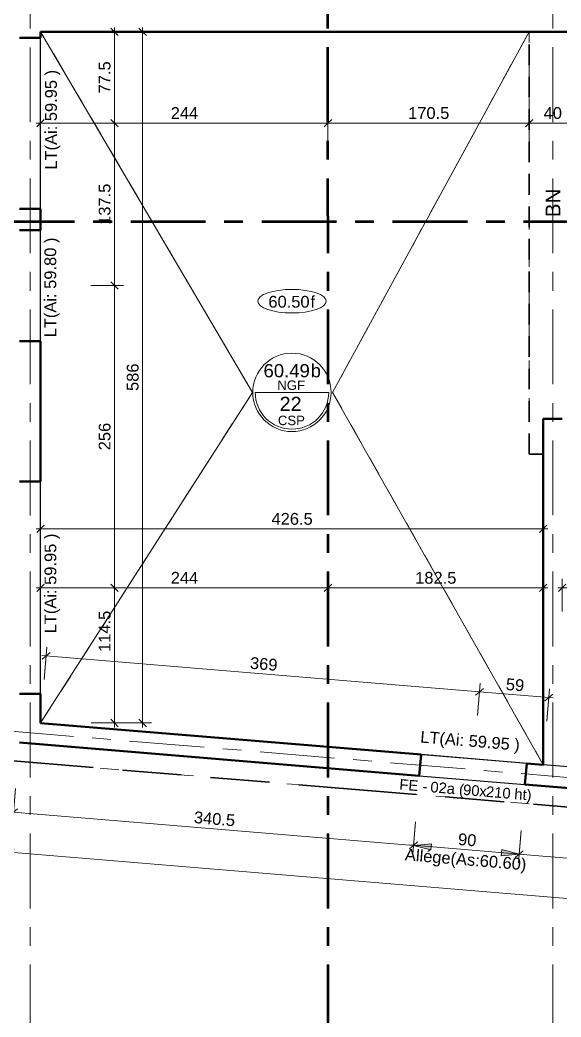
# Model space of a CAD drawing. Header units: metres. Extents: x 399 to 3028, y -427 to 863.
# Drawn here: x 410.5 to 415.09, y -419.38 to -410.92 of the extents above; entities that cross this region are included whole.
import ezdxf

# ---------------------------------------------------------------- set-up
doc = ezdxf.new("R2010")
doc.units = ezdxf.units.M
for name, pattern in [('Caché', [0.265, 0.175, -0.09]), ('Double tiret', [2.75, 1, -0.25, 0.5, -0.25, 0.5, -0.25]), ('Ligne de quadrillage', [1.11125, 0.635, -0.15875, 0.15875, -0.15875]), ('Tiret', [0.3175, 0.15875, -0.15875])]:
    doc.linetypes.add(name, pattern=pattern)
for name, color, linetype, lineweight in [('A-ANNO-DIMS', 211, 'Continuous', 9), ('A-ANNO-DIMS-50', 211, 'Continuous', 9), ('A-DETL', 90, 'Continuous', 18), ('A-FLOR', 192, 'Continuous', 18), ('A-GLAZ-IDEN', 152, 'Continuous', 18), ('A-WALL', 113, 'Continuous', 18), ('G-ANNO-DIMS', 111, 'Continuous', 9), ('G-ANNO-TEXT', 231, 'Continuous', 9), ('L-SITE', 91, 'Double tiret', 35), ('S-FLOR-SYMB', 171, 'Continuous', 9), ('S-GRID', 1, 'Continuous', 9)]:
    doc.layers.add(name, color=color, linetype=linetype, lineweight=lineweight)
doc.styles.add('Arial', font='arial.ttf', dxfattribs={"height": 0.1})
doc.styles.add('Arial_10', font='arial.ttf', dxfattribs={"height": 0.12})
doc.styles.add('Arial_11', font='arial.ttf', dxfattribs={"height": 0.125})
doc.styles.add('Arial_6', font='arial.ttf', dxfattribs={"height": 0.09})
doc.styles.add('Arial_8', font='arial.ttf', dxfattribs={"height": 0.0016})
doc.styles.add('Arial_9', font='arial.ttf', dxfattribs={"height": 0.1125})
doc.dimstyles.new('AES-_COTATION_1_50', dxfattribs={"dimscale": 0.3048, "dimtxt": 0.102026, "dimasz": 0.205052, "dimexe": 0.246063, "dimexo": 0.0625, "dimgap": 0.016404, "dimtad": 1, "dimdec": 1, "dimlfac": 100, "dimrnd": 0.5, "dimdsep": 46, "dimtxsty": 'Arial', "dimblk1": 'OBLIQUE', "dimblk2": 'OBLIQUE', "dimsah": 1, "dimcen": 0.09, "dimdle": 0.123031, "dimazin": 0, "dimtfac": 1, "dimtdec": 4, "dimtix": 1, "dimtmove": 0, "dimatfit": 3, "dimfxl": 0.656168, "dimfxlon": 1, "dimtvp": 1, "dimtolj": 1, "dimtzin": 0, "dimarcsym": 2})
doc.dimstyles.new('AES-_COTATION_1_50_1', dxfattribs={"dimscale": 0.3048, "dimtxt": 0.102026, "dimasz": 0.205052, "dimexe": 0.246063, "dimexo": 0.0625, "dimgap": 0.016404, "dimtad": 1, "dimdec": 1, "dimlfac": 100, "dimrnd": 0.5, "dimdsep": 46, "dimtxsty": 'Arial', "dimblk1": 'OBLIQUE', "dimblk2": 'OBLIQUE', "dimsah": 1, "dimcen": 0.09, "dimdle": 0.123031, "dimazin": 0, "dimtfac": 1, "dimtdec": 4, "dimtix": 1, "dimtmove": 2, "dimatfit": 3, "dimfxl": 0.656168, "dimfxlon": 1, "dimtvp": 1, "dimtolj": 1, "dimtzin": 0, "dimarcsym": 2})
doc.dimstyles.new('AES-_COTATION_1_50_2', dxfattribs={"dimscale": 0.3048, "dimtxt": 0.102026, "dimasz": 0.205052, "dimexe": 0.246063, "dimexo": 0.0625, "dimgap": 0.016404, "dimtad": 1, "dimdec": 1, "dimlfac": 100, "dimrnd": 0.5, "dimdsep": 46, "dimtxsty": 'Arial', "dimblk1": 'OBLIQUE', "dimblk2": 'OBLIQUE', "dimsah": 1, "dimcen": 0.09, "dimdle": 0.123031, "dimazin": 0, "dimtfac": 1, "dimtdec": 4, "dimtix": 1, "dimtmove": 0, "dimatfit": 3, "dimfxl": 0.656168, "dimfxlon": 1, "dimtvp": 1, "dimtolj": 1, "dimtzin": 0, "dimarcsym": 2})
doc.dimstyles.new('AES-_COTATION_1_50_3', dxfattribs={"dimscale": 0.3048, "dimtxt": 0.102026, "dimasz": 0.205052, "dimexe": 0.246063, "dimexo": 0.0625, "dimgap": 0.016404, "dimtad": 1, "dimdec": 1, "dimlfac": 100, "dimrnd": 0.5, "dimdsep": 46, "dimtxsty": 'Arial', "dimblk1": 'OBLIQUE', "dimblk2": 'OBLIQUE', "dimsah": 1, "dimcen": 0.09, "dimdle": 0.123031, "dimazin": 0, "dimtfac": 1, "dimtdec": 4, "dimtix": 1, "dimtmove": 0, "dimatfit": 3, "dimfxl": 0.656168, "dimfxlon": 1, "dimtvp": 1, "dimtolj": 1, "dimtzin": 0, "dimarcsym": 2})
doc.dimstyles.new('AES-_COTATION_Allège_1_50', dxfattribs={"dimscale": 0.3048, "dimtxt": 0.102026, "dimasz": 0.492126, "dimexe": 0.246063, "dimexo": 0.0625, "dimgap": 0.016404, "dimtad": 1, "dimdec": 1, "dimlfac": 100, "dimrnd": 0.5, "dimdsep": 46, "dimtxsty": 'Arial', "dimsah": 1, "dimcen": 0.09, "dimdle": 0.123031, "dimazin": 0, "dimtfac": 1, "dimtdec": 4, "dimtix": 1, "dimtmove": 0, "dimatfit": 3, "dimfxl": 0.656168, "dimfxlon": 1, "dimtvp": 1, "dimtolj": 1, "dimtzin": 0, "dimarcsym": 2})

# ---------------------------------------------------------------- blocks, each defined once
blk = doc.blocks.new('Family - ___-883270-AES_EXE_BET_TZ_R_1_COF_0100-Plan coffrage PH R_1 Diffusion')
at = {"layer": 'A-DETL', "linetype": 'Tiret'}
blk.add_line((447.9666, -373.0035), (473.9575, -372.4864), dxfattribs=at)
at = {"layer": 'L-SITE'}
blk.add_line((447.9666, -373.0035), (473.9575, -372.4864), dxfattribs=at)
blk = doc.blocks.new('AES-Etiquette Dalle CSP brut vide - Dalle bidirectionnelle-1777797-AES_EXE_BET_TZ_R_1_COF_0100-Plan coffrage PH R_1 Diffusion')
at = {"layer": 'S-FLOR-SYMB'}
blk.add_line((-0.00624, 0), (0.00624, 0), dxfattribs=at)
blk.add_circle((0, 0), 0.00665, dxfattribs=at)
blk.add_arc((0, 0), 0.00624, 180, 360, dxfattribs=at)
at = {"layer": 'S-FLOR-SYMB', "char_height": 0.0016, "attachment_point": 1, "style": 'Arial_8'}
for s, insert, width in [('NGF', (-0.00249, 0.00201), 0.0058523), ('CSP', (-0.00239, -0.00396), 0.005692)]:
    blk.add_mtext(s, dxfattribs=dict(at, insert=insert, width=width))
blk = doc.blocks.new('DIMBLOCK48-AES_EXE_BET_TZ_R_1_COF_0100-Plan coffrage PH R_1 Diffusion')
at = {"layer": 'A-ANNO-DIMS-50', "transparency": 16777216}
for p, q in [((411.0984, -415.7345), (411.3734, -415.7345)), ((411.2984, -415.7345), (411.0984, -415.7345)), ((411.2984, -415.7345), (411.2671, -415.7033)), ((411.2984, -416.9189), (411.2984, -415.7345)), ((411.2984, -415.7345), (411.3296, -415.7658)), ((411.2984, -416.8814), (411.2672, -416.8502)), ((411.0984, -416.8814), (411.3734, -416.8814)), ((411.2984, -416.8814), (411.0984, -416.8814)), ((411.2984, -416.8814), (411.3297, -416.9127))]:
    blk.add_line(p, q, dxfattribs=at)
at = {"layer": 'A-ANNO-DIMS-50', "color": 0, "transparency": 16777216, "insert": (411.1636, -416.2789), "char_height": 0.1, "width": 0.416266, "attachment_point": 1, "rotation": 90, "line_spacing_factor": 0.941778, "style": 'Arial'}
blk.add_mtext('114.5', dxfattribs=at)
blk = doc.blocks.new('_Oblique')
at = {"color": 0, "linetype": 'ByBlock', "lineweight": -2}
blk.add_line((-0.5, -0.5), (0.5, 0.5), dxfattribs=at)
blk = doc.blocks.new('DIMBLOCK49-AES_EXE_BET_TZ_R_1_COF_0100-Plan coffrage PH R_1 Diffusion')
at = {"layer": 'A-ANNO-DIMS-50', "transparency": 16777216}
for p, q in [((411.2983, -413.1724), (411.2671, -413.1411)), ((411.0983, -413.1724), (411.3733, -413.1724)), ((411.2983, -413.1724), (411.0983, -413.1724)), ((411.2984, -415.7345), (411.2983, -413.1724)), ((411.2983, -413.1724), (411.3296, -413.2036)), ((411.0984, -415.7345), (411.3734, -415.7345)), ((411.2984, -415.7345), (411.0984, -415.7345)), ((411.2984, -415.7345), (411.2671, -415.7033)), ((411.2984, -415.7345), (411.3296, -415.7658))]:
    blk.add_line(p, q, dxfattribs=at)
at = {"layer": 'A-ANNO-DIMS-50', "color": 0, "transparency": 16777216, "insert": (411.1635, -414.5688), "char_height": 0.1, "width": 0.276883, "attachment_point": 1, "rotation": 90, "line_spacing_factor": 0.941778, "style": 'Arial'}
blk.add_mtext('256', dxfattribs=at)
blk = doc.blocks.new('DIMBLOCK50-AES_EXE_BET_TZ_R_1_COF_0100-Plan coffrage PH R_1 Diffusion')
at = {"layer": 'A-ANNO-DIMS-50', "transparency": 16777216}
for p, q in [((411.0983, -411.7949), (411.3733, -411.7949)), ((411.2983, -411.7949), (411.0983, -411.7949)), ((411.2983, -411.7949), (411.2671, -411.7637)), ((411.2983, -413.1724), (411.2983, -411.7949)), ((411.2983, -411.7949), (411.3296, -411.8262)), ((411.2983, -413.1724), (411.2671, -413.1411)), ((411.0983, -413.1724), (411.3733, -413.1724)), ((411.2983, -413.1724), (411.0983, -413.1724)), ((411.2983, -413.1724), (411.3296, -413.2036))]:
    blk.add_line(p, q, dxfattribs=at)
at = {"layer": 'A-ANNO-DIMS-50', "color": 0, "transparency": 16777216, "insert": (411.1635, -412.6571), "char_height": 0.1, "width": 0.416266, "attachment_point": 1, "rotation": 90, "line_spacing_factor": 0.941778, "style": 'Arial'}
blk.add_mtext('137.5', dxfattribs=at)
blk = doc.blocks.new('DIMBLOCK51-AES_EXE_BET_TZ_R_1_COF_0100-Plan coffrage PH R_1 Diffusion')
at = {"layer": 'A-ANNO-DIMS-50', "transparency": 16777216}
for p, q in [((411.0983, -411.0196), (411.3733, -411.0195)), ((411.2983, -411.0195), (411.0983, -411.0196)), ((411.2983, -411.0195), (411.2671, -410.9883)), ((411.2983, -411.7949), (411.2983, -410.982)), ((411.2983, -411.0195), (411.3296, -411.0508)), ((411.0983, -411.7949), (411.3733, -411.7949)), ((411.2983, -411.7949), (411.0983, -411.7949)), ((411.2983, -411.7949), (411.2671, -411.7637)), ((411.2983, -411.7949), (411.3296, -411.8262))]:
    blk.add_line(p, q, dxfattribs=at)
at = {"layer": 'A-ANNO-DIMS-50', "color": 0, "transparency": 16777216, "insert": (411.1635, -411.5422), "char_height": 0.1, "width": 0.323972, "attachment_point": 1, "rotation": 90, "line_spacing_factor": 0.941778, "style": 'Arial'}
blk.add_mtext('77.5', dxfattribs=at)
blk = doc.blocks.new('DIMBLOCK64-AES_EXE_BET_TZ_R_1_COF_0100-Plan coffrage PH R_1 Diffusion')
at = {"layer": 'A-ANNO-DIMS-50', "transparency": 16777216}
for p, q in [((410.7017, -416.5115), (410.7244, -416.2375)), ((410.6809, -416.3091), (414.3948, -416.6174)), ((410.7182, -416.3122), (410.6845, -416.3408)), ((410.7182, -416.3122), (410.7017, -416.5115)), ((410.7182, -416.3122), (410.752, -416.2837)), ((414.3948, -416.6174), (414.361, -416.6459)), ((414.3782, -416.8167), (414.401, -416.5426)), ((414.3948, -416.6174), (414.3782, -416.8167)), ((414.3948, -416.6174), (414.4285, -416.5888))]:
    blk.add_line(p, q, dxfattribs=at)
at = {"layer": 'A-ANNO-DIMS-50', "color": 0, "transparency": 16777216, "insert": (412.4527, -416.3209), "char_height": 0.1, "width": 0.276883, "attachment_point": 1, "rotation": 355.25585, "line_spacing_factor": 0.941778, "style": 'Arial'}
blk.add_mtext('369', dxfattribs=at)
blk = doc.blocks.new('DIMBLOCK65-AES_EXE_BET_TZ_R_1_COF_0100-Plan coffrage PH R_1 Diffusion')
at = {"layer": 'A-ANNO-DIMS-50', "transparency": 16777216}
for p, q in [((414.3948, -416.6174), (414.361, -416.6459)), ((414.3782, -416.8167), (414.401, -416.5426)), ((414.3948, -416.6174), (414.3782, -416.8167)), ((414.3948, -416.6174), (414.4285, -416.5888)), ((414.3948, -416.6174), (415.0213, -416.6693)), ((414.9674, -416.8656), (414.9902, -416.5915)), ((414.984, -416.6662), (414.9502, -416.6948)), ((414.984, -416.6662), (414.9674, -416.8656)), ((414.984, -416.6662), (415.0177, -416.6377))]:
    blk.add_line(p, q, dxfattribs=at)
at = {"layer": 'A-ANNO-DIMS-50', "color": 0, "transparency": 16777216, "insert": (414.6239, -416.5011), "char_height": 0.1, "width": 0.184588, "attachment_point": 1, "rotation": 355.25585, "line_spacing_factor": 0.941778, "style": 'Arial'}
blk.add_mtext('59', dxfattribs=at)
blk = doc.blocks.new('DIMBLOCK357-AES_EXE_BET_TZ_R_1_COF_0100-Plan coffrage PH R_1 Diffusion')
at = {"layer": 'A-ANNO-DIMS-50', "transparency": 16777216}
for points in [[(413.8352, -417.9191), (413.9825, -417.9579), (413.9869, -417.9052)], [(414.7321, -417.9936), (414.5848, -417.9548), (414.5804, -418.0075)]]:
    blk.add_hatch(color=256, dxfattribs=at).paths.add_polyline_path(points)
for p, q in [((413.8517, -417.7198), (413.829, -417.9939)), ((413.8352, -417.9191), (413.8517, -417.7198)), ((414.7486, -417.7942), (414.7259, -418.0683)), ((414.7321, -417.9936), (414.7486, -417.7942)), ((414.7695, -417.9967), (413.7978, -417.916)), ((413.9869, -417.9052), (413.8352, -417.9191)), ((413.8352, -417.9191), (413.9825, -417.9579)), ((413.9825, -417.9579), (413.9869, -417.9052)), ((414.5848, -417.9548), (414.5804, -418.0075)), ((414.7321, -417.9936), (414.5848, -417.9548)), ((414.5804, -418.0075), (414.7321, -417.9936))]:
    blk.add_line(p, q, dxfattribs=at)
at = {"layer": 'A-ANNO-DIMS-50', "color": 0, "transparency": 16777216, "char_height": 0.1, "attachment_point": 1, "rotation": 355.25585, "line_spacing_factor": 0.941778, "style": 'Arial'}
for s, insert, width in [('90', (414.2181, -417.8156), 0.184588), ('Allége(As:60.60)', (413.7679, -417.9458), 1.235613)]:
    blk.add_mtext(s, dxfattribs=dict(at, insert=insert, width=width))
blk = doc.blocks.new('DIMBLOCK358-AES_EXE_BET_TZ_R_1_COF_0100-Plan coffrage PH R_1 Diffusion')
at = {"layer": 'A-ANNO-DIMS-50', "transparency": 16777216}
for p, q in [((410.4586, -417.4382), (410.4358, -417.7123)), ((410.442, -417.6375), (410.4586, -417.4382)), ((413.8726, -417.9222), (410.4046, -417.6344)), ((410.442, -417.6375), (410.4757, -417.609)), ((410.442, -417.6375), (410.4083, -417.6661)), ((413.8517, -417.7198), (413.829, -417.9939)), ((413.8352, -417.9191), (413.8517, -417.7198)), ((413.8352, -417.9191), (413.8015, -417.9477)), ((413.8352, -417.9191), (413.8689, -417.8906))]:
    blk.add_line(p, q, dxfattribs=at)
at = {"layer": 'A-ANNO-DIMS-50', "color": 0, "transparency": 16777216, "insert": (411.9769, -417.6296), "char_height": 0.1, "width": 0.416266, "attachment_point": 1, "rotation": 355.25585, "line_spacing_factor": 0.941778, "style": 'Arial'}
blk.add_mtext('340.5', dxfattribs=at)
blk = doc.blocks.new('DIMBLOCK359-AES_EXE_BET_TZ_R_1_COF_0100-Plan coffrage PH R_1 Diffusion')
at = {"layer": 'A-ANNO-DIMS-50', "transparency": 16777216}
for p, q in [((414.7486, -417.7942), (414.7259, -418.0683)), ((414.7321, -417.9936), (414.7486, -417.7942)), ((414.7321, -417.9936), (414.7658, -417.965)), ((419.4229, -418.3828), (414.6947, -417.9905)), ((414.7321, -417.9936), (414.6984, -418.0221)), ((419.4021, -418.1804), (419.3793, -418.4545)), ((419.3855, -418.3797), (419.4021, -418.1804)), ((419.3855, -418.3797), (419.3518, -418.4083)), ((419.3855, -418.3797), (419.4193, -418.3512))]:
    blk.add_line(p, q, dxfattribs=at)
at = {"layer": 'A-ANNO-DIMS-50', "color": 0, "transparency": 16777216, "insert": (416.955, -418.0427), "char_height": 0.1, "width": 0.276883, "attachment_point": 1, "rotation": 355.25585, "line_spacing_factor": 0.941778, "style": 'Arial'}
blk.add_mtext('467', dxfattribs=at)
blk = doc.blocks.new('DIMBLOCK604-AES_EXE_BET_TZ_R_1_COF_0100-Plan coffrage PH R_1 Diffusion')
at = {"layer": 'A-ANNO-DIMS-50', "transparency": 16777216}
for p, q in [((410.4304, -417.7775), (410.4077, -418.0515)), ((410.4139, -417.9768), (410.4304, -417.7775)), ((410.4139, -417.9768), (410.4476, -417.9482)), ((421.9312, -418.9326), (410.3765, -417.9737)), ((410.4139, -417.9768), (410.3801, -418.0054)), ((421.9104, -418.7302), (421.8877, -419.0043)), ((421.8939, -418.9295), (421.9104, -418.7302)), ((421.8939, -418.9295), (421.9276, -418.901)), ((421.8939, -418.9295), (421.8601, -418.9581))]:
    blk.add_line(p, q, dxfattribs=at)
at = {"layer": 'A-ANNO-DIMS-50', "color": 0, "transparency": 16777216, "insert": (416.0117, -418.3061), "char_height": 0.1, "width": 0.369177, "attachment_point": 1, "rotation": 355.25585, "line_spacing_factor": 0.941778, "style": 'Arial'}
blk.add_mtext('1152', dxfattribs=at)
blk = doc.blocks.new('DIMBLOCK758-AES_EXE_BET_TZ_R_1_COF_0100-Plan coffrage PH R_1 Diffusion')
at = {"layer": 'A-ANNO-DIMS-50', "transparency": 16777216}
for p, q in [((411.3368, -411.0196), (411.6118, -411.0196)), ((411.5368, -411.0196), (411.3368, -411.0196)), ((411.5368, -411.0196), (411.5055, -410.9883)), ((411.5368, -416.9189), (411.5368, -410.9821)), ((411.5368, -411.0196), (411.568, -411.0508)), ((411.5368, -416.8814), (411.5055, -416.8502)), ((411.3368, -416.8814), (411.6118, -416.8814)), ((411.5368, -416.8814), (411.3368, -416.8814)), ((411.5368, -416.8814), (411.568, -416.9127))]:
    blk.add_line(p, q, dxfattribs=at)
at = {"layer": 'A-ANNO-DIMS-50', "color": 0, "transparency": 16777216, "insert": (411.402, -414.0659), "char_height": 0.1, "width": 0.276883, "attachment_point": 1, "rotation": 90, "line_spacing_factor": 0.941778, "style": 'Arial'}
blk.add_mtext('586', dxfattribs=at)
blk = doc.blocks.new('DIMBLOCK776-AES_EXE_BET_TZ_R_1_COF_0100-Plan coffrage PH R_1 Diffusion')
at = {"layer": 'A-ANNO-DIMS-50', "transparency": 16777216}
for p, q in [((414.8167, -411.7935), (414.7855, -411.8247)), ((414.8168, -411.9935), (414.8167, -411.7185)), ((414.8167, -411.7935), (414.848, -411.7622)), ((415.2167, -411.7935), (414.8167, -411.7935)), ((414.8167, -411.7935), (414.8168, -411.9935)), ((415.2167, -411.7935), (415.1855, -411.8247)), ((415.2168, -411.9935), (415.2167, -411.7185)), ((415.2167, -411.7935), (415.248, -411.7622)), ((415.2167, -411.7935), (415.2168, -411.9935))]:
    blk.add_line(p, q, dxfattribs=at)
at = {"layer": 'A-ANNO-DIMS-50', "color": 0, "transparency": 16777216, "insert": (414.9398, -411.6587), "char_height": 0.1, "width": 0.184588, "attachment_point": 1, "rotation": 0.00085, "line_spacing_factor": 0.941778, "style": 'Arial'}
blk.add_mtext('40', dxfattribs=at)
blk = doc.blocks.new('DIMBLOCK777-AES_EXE_BET_TZ_R_1_COF_0100-Plan coffrage PH R_1 Diffusion')
at = {"layer": 'A-ANNO-DIMS-50', "transparency": 16777216}
for p, q in [((413.1096, -411.7935), (413.0784, -411.8248)), ((413.1096, -411.9935), (413.1096, -411.7185)), ((413.1096, -411.7935), (413.1409, -411.7623)), ((414.8167, -411.7935), (413.1096, -411.7935)), ((413.1096, -411.7935), (413.1096, -411.9935)), ((414.8167, -411.7935), (414.7855, -411.8247)), ((414.8168, -411.9935), (414.8167, -411.7185)), ((414.8167, -411.7935), (414.848, -411.7622)), ((414.8167, -411.7935), (414.8168, -411.9935))]:
    blk.add_line(p, q, dxfattribs=at)
at = {"layer": 'A-ANNO-DIMS-50', "color": 0, "transparency": 16777216, "insert": (413.7897, -411.6587), "char_height": 0.1, "width": 0.416266, "attachment_point": 1, "rotation": 0.00085, "line_spacing_factor": 0.941778, "style": 'Arial'}
blk.add_mtext('170.5', dxfattribs=at)
blk = doc.blocks.new('DIMBLOCK778-AES_EXE_BET_TZ_R_1_COF_0100-Plan coffrage PH R_1 Diffusion')
at = {"layer": 'A-ANNO-DIMS-50', "transparency": 16777216}
for p, q in [((413.1096, -411.7935), (410.6334, -411.7936)), ((410.6709, -411.7936), (410.6397, -411.8248)), ((410.6709, -411.9936), (410.6709, -411.7186)), ((410.6709, -411.7936), (410.7022, -411.7623)), ((410.6709, -411.7936), (410.6709, -411.9936)), ((413.1096, -411.7935), (413.0784, -411.8248)), ((413.1096, -411.9935), (413.1096, -411.7185)), ((413.1096, -411.7935), (413.1409, -411.7623)), ((413.1096, -411.7935), (413.1096, -411.9935))]:
    blk.add_line(p, q, dxfattribs=at)
at = {"layer": 'A-ANNO-DIMS-50', "color": 0, "transparency": 16777216, "insert": (411.7749, -411.6587), "char_height": 0.1, "width": 0.276883, "attachment_point": 1, "rotation": 0.00085, "line_spacing_factor": 0.941778, "style": 'Arial'}
blk.add_mtext('244', dxfattribs=at)
blk = doc.blocks.new('DIMBLOCK779-AES_EXE_BET_TZ_R_1_COF_0100-Plan coffrage PH R_1 Diffusion')
at = {"layer": 'A-ANNO-DIMS-50', "transparency": 16777216}
for p, q in [((413.1097, -415.9349), (413.1097, -415.6599)), ((414.9367, -415.9349), (414.9367, -415.6599)), ((413.1097, -415.7349), (413.0784, -415.7661)), ((413.1097, -415.7349), (413.1409, -415.7036)), ((414.9742, -415.7349), (413.1097, -415.7349)), ((413.1097, -415.7349), (413.1097, -415.9349)), ((414.9367, -415.7349), (414.9055, -415.7661)), ((414.9367, -415.7349), (414.968, -415.7036)), ((414.9367, -415.7349), (414.9367, -415.9349))]:
    blk.add_line(p, q, dxfattribs=at)
at = {"layer": 'A-ANNO-DIMS-50', "color": 0, "transparency": 16777216, "insert": (413.8498, -415.6001), "char_height": 0.1, "width": 0.416266, "attachment_point": 1, "rotation": 0, "line_spacing_factor": 0.941778, "style": 'Arial'}
blk.add_mtext('182.5', dxfattribs=at)
blk = doc.blocks.new('DIMBLOCK780-AES_EXE_BET_TZ_R_1_COF_0100-Plan coffrage PH R_1 Diffusion')
at = {"layer": 'A-ANNO-DIMS-50', "transparency": 16777216}
for p, q in [((410.671, -415.9349), (410.671, -415.6599)), ((413.1097, -415.9349), (413.1097, -415.6599)), ((413.1097, -415.7349), (410.6335, -415.7349)), ((410.671, -415.7349), (410.6397, -415.7661)), ((410.671, -415.7349), (410.7022, -415.7036)), ((410.671, -415.7349), (410.671, -415.9349)), ((413.1097, -415.7349), (413.0784, -415.7661)), ((413.1097, -415.7349), (413.1409, -415.7036)), ((413.1097, -415.7349), (413.1097, -415.9349))]:
    blk.add_line(p, q, dxfattribs=at)
at = {"layer": 'A-ANNO-DIMS-50', "color": 0, "transparency": 16777216, "insert": (411.775, -415.6001), "char_height": 0.1, "width": 0.276883, "attachment_point": 1, "rotation": 0, "line_spacing_factor": 0.941778, "style": 'Arial'}
blk.add_mtext('244', dxfattribs=at)
blk = doc.blocks.new('DIMBLOCK781-AES_EXE_BET_TZ_R_1_COF_0100-Plan coffrage PH R_1 Diffusion')
at = {"layer": 'A-ANNO-DIMS-50', "transparency": 16777216}
for p, q in [((415.0967, -415.9348), (415.0967, -415.6598)), ((421.791, -415.9347), (421.791, -415.6597)), ((421.8285, -415.7347), (415.0592, -415.7348)), ((415.0967, -415.7348), (415.0655, -415.7661)), ((415.0967, -415.7348), (415.128, -415.7036)), ((415.0967, -415.7348), (415.0967, -415.9348)), ((421.791, -415.7347), (421.7597, -415.766)), ((421.791, -415.7347), (421.8222, -415.7035)), ((421.791, -415.7347), (421.791, -415.9347))]:
    blk.add_line(p, q, dxfattribs=at)
at = {"layer": 'A-ANNO-DIMS-50', "color": 0, "transparency": 16777216, "insert": (418.2704, -415.6), "char_height": 0.1, "width": 0.416266, "attachment_point": 1, "rotation": 0.00085, "line_spacing_factor": 0.941778, "style": 'Arial'}
blk.add_mtext('669.5', dxfattribs=at)
blk = doc.blocks.new('DIMBLOCK782-AES_EXE_BET_TZ_R_1_COF_0100-Plan coffrage PH R_1 Diffusion')
at = {"layer": 'A-ANNO-DIMS-50', "transparency": 16777216}
for p, q in [((410.671, -415.4349), (410.671, -415.1599)), ((414.9367, -415.4349), (414.9367, -415.1599)), ((414.9742, -415.2349), (410.6335, -415.2349)), ((410.671, -415.2349), (410.6397, -415.2661)), ((410.671, -415.2349), (410.7022, -415.2036)), ((410.671, -415.2349), (410.671, -415.4349)), ((414.9367, -415.2349), (414.9055, -415.2661)), ((414.9367, -415.2349), (414.968, -415.2036)), ((414.9367, -415.2349), (414.9367, -415.4349))]:
    blk.add_line(p, q, dxfattribs=at)
at = {"layer": 'A-ANNO-DIMS-50', "color": 0, "transparency": 16777216, "insert": (412.6304, -415.1001), "char_height": 0.1, "width": 0.416266, "attachment_point": 1, "rotation": 0, "line_spacing_factor": 0.941778, "style": 'Arial'}
blk.add_mtext('426.5', dxfattribs=at)

msp = doc.modelspace()

# ---------------------------------------------------------------- linework, layer by layer
at = {"layer": 'A-DETL', "color": 51}
for p, q in [((412.4684, -414.0774), (410.6709, -411.0196)), ((414.8167, -411.0196), (413.1487, -414.0776)), ((412.4684, -414.0774), (410.671, -416.8814)), ((413.1487, -414.0776), (414.9367, -417.2355))]:
    msp.add_line(p, q, dxfattribs=at)
at = {"layer": 'A-DETL', "linetype": 'Tiret'}
for p, q in [((412.4684, -414.0774), (410.6709, -411.0196)), ((414.8167, -411.0196), (413.1487, -414.0776)), ((414.8168, -414.6018), (414.8167, -411.0196)), ((412.4684, -414.0774), (410.671, -416.8814)), ((413.1487, -414.0776), (414.9367, -417.2355)), ((414.8168, -414.6018), (414.9368, -414.6018))]:
    msp.add_line(p, q, dxfattribs=at)
at = {"layer": 'A-DETL', "linetype": 'Caché', "lineweight": 35}
for q in [(414.8167, -411.0196), (414.9368, -414.6018)]:
    msp.add_line((414.8168, -414.6018), q, dxfattribs=at)
at = {"layer": 'A-DETL', "color": 51}
msp.add_ellipse((412.8037, -413.3045), major_axis=(-0.2909, 0), ratio=0.343791, dxfattribs=at)
at = {"layer": 'A-FLOR', "color": 31, "lineweight": 25}
for p, q in [((410.6709, -411.0196), (421.7909, -411.0196)), ((410.671, -416.8815), (410.6709, -411.0196)), ((421.791, -417.8044), (410.671, -416.8815))]:
    msp.add_line(p, q, dxfattribs=at)
at = {"layer": 'A-WALL', "color": 2, "lineweight": 50}
for p, q in [((410.6709, -411.0196), (410.6709, -411.0699)), ((421.7909, -411.0196), (410.6709, -411.0196)), ((410.6709, -411.0699), (410.4909, -411.0699)), ((410.4909, -412.5199), (410.6709, -412.5199)), ((410.6709, -412.5199), (410.6709, -412.7024)), ((410.6709, -412.7024), (410.4909, -412.7024)), ((410.491, -413.6424), (410.671, -413.6424)), ((410.671, -413.6424), (410.671, -414.8345)), ((414.9367, -417.2355), (414.9367, -414.3025)), ((414.9367, -414.3025), (415.0967, -414.3025)), ((410.671, -414.8345), (410.491, -414.8345)), ((410.491, -416.6345), (410.671, -416.6345)), ((410.671, -416.6345), (410.671, -416.8815)), ((410.671, -416.8815), (413.8991, -417.1494)), ((413.8842, -417.3288), (410.491, -417.0472)), ((413.8991, -417.1494), (413.8842, -417.3288)), ((414.7811, -417.4032), (414.796, -417.2239)), ((414.796, -417.2239), (414.9367, -417.2355)), ((419.4345, -417.7894), (414.7811, -417.4032))]:
    msp.add_line(p, q, dxfattribs=at)
at = {"layer": 'A-WALL', "color": 3, "lineweight": 25}
for p, q in [((410.6709, -412.5199), (410.6709, -411.0699)), ((410.671, -413.6424), (410.6709, -412.7024)), ((410.671, -416.6345), (410.671, -414.8345)), ((414.796, -417.2239), (413.8991, -417.1494)), ((413.8842, -417.3288), (414.7811, -417.4032))]:
    msp.add_line(p, q, dxfattribs=at)
at = {"layer": 'G-ANNO-DIMS'}
for p, q in [((410.6709, -411.4532), (410.6709, -411.4532)), ((410.6709, -411.4532), (410.6709, -411.4532)), ((410.6709, -412.8611), (410.6709, -412.8611)), ((410.6709, -412.8611), (410.6709, -412.8611)), ((410.671, -415.4531), (410.671, -415.4531)), ((410.671, -415.4531), (410.671, -415.4531))]:
    msp.add_line(p, q, dxfattribs=at)
at = {"layer": 'S-GRID', "linetype": 'Ligne de quadrillage'}
for p, q in [((410.5811, -424.0104), (410.5805, -380.1749)), ((415.0167, -424.0103), (415.0167, -380.1749)), ((402.5662, -416.2992), (426.9294, -418.3211))]:
    msp.add_line(p, q, dxfattribs=at)
at = {"layer": 'S-GRID', "linetype": 'Ligne de quadrillage', "lineweight": 100}
for p, q in [((413.1098, -424.0103), (413.1092, -380.1749)), ((402.5455, -412.6293), (470.4955, -412.6293))]:
    msp.add_line(p, q, dxfattribs=at)

# ---------------------------------------------------------------- block references
at = {"layer": 'L-SITE', "linetype": 'Tiret', "lineweight": 18, "rotation": 354.117617010805}
msp.add_blockref('Family - ___-883270-AES_EXE_BET_TZ_R_1_COF_0100-Plan coffrage PH R_1 Diffusion', (0, 0), dxfattribs=at)
at = {"layer": 'S-FLOR-SYMB', "xscale": 49.99999999999996, "yscale": 49.99999999999996, "zscale": 49.99999999999996}
msp.add_blockref('AES-Etiquette Dalle CSP brut vide - Dalle bidirectionnelle-1777797-AES_EXE_BET_TZ_R_1_COF_0100-Plan coffrage PH R_1 Diffusion', (412.8037, -414.0776), dxfattribs=at)

# ---------------------------------------------------------------- texts
at = {"layer": 'A-GLAZ-IDEN', "lineweight": 9, "char_height": 0.09, "attachment_point": 1, "rotation": 355.25585, "style": 'Arial_6'}
for s, insert, width in [('FE - ', (413.7195, -417.3562), 0.320675), ('02', (413.9831, -417.3781), 0.168354), ('a (', (414.1216, -417.3896), 0.168354), ('90', (414.26, -417.4011), 0.168354), ('\\fArial|b0|i0|c178|p34|;x', (414.3984, -417.4126), 0.068143), ('210 ', (414.4545, -417.4172), 0.292616), ('ht)', (414.6951, -417.4372), 0.172363)]:
    msp.add_mtext(s, dxfattribs=dict(at, insert=insert, width=width))
at = {"layer": 'G-ANNO-DIMS', "char_height": 0.1, "width": 1.011239, "attachment_point": 1, "line_spacing_factor": 0.941778, "style": 'Arial'}
for s, insert, rotation in [('LT(Ai: 59.95 )', (410.709, -412.1892), 90), ('LT(Ai: 59.80 )', (410.7031, -413.6111), 90), ('LT(Ai: 59.95 )', (410.7039, -416.1214), 90), ('LT(Ai: 59.95 )', (413.898, -416.9471), 355.25585)]:
    msp.add_mtext(s, dxfattribs=dict(at, insert=insert, rotation=rotation))
at = {"layer": 'G-ANNO-TEXT', "color": 7, "insert": (414.9564, -412.592), "char_height": 0.125, "width": 0.292616, "attachment_point": 1, "rotation": 90, "style": 'Arial_11'}
msp.add_mtext('BN', dxfattribs=at)
at = {"layer": 'G-ANNO-TEXT', "color": 41, "char_height": 0.1, "attachment_point": 1, "style": 'Arial'}
for s, insert, width in [('60.50', (412.6038, -413.2591), 0.432911), ('\\fArial|b0|i0|c178|p34|;f', (412.961, -413.2591), 0.05211)]:
    msp.add_mtext(s, dxfattribs=dict(at, insert=insert, width=width))
at = {"layer": 'S-FLOR-SYMB', "attachment_point": 1}
for s, insert, char_height, width, style in [('60.49', (412.5623, -413.8375), 0.1125, 0.485021, 'Arial_9'), ('\\fArial|b0|i0|c178|p34|;b', (412.9625, -413.8375), 0.1125, 0.108228, 'Arial_9'), ('22', (412.699, -414.1152), 0.12, 0.224472, 'Arial_10')]:
    msp.add_mtext(s, dxfattribs=dict(at, insert=insert, char_height=char_height, width=width, style=style))

# ---------------------------------------------------------------- dimensions: what is measured, and where the dimension line sits
at = {"layer": 'A-ANNO-DIMS'}
for base, p1, p2, angle, dimstyle, override, picture, middle in [((411.2983, -411.0195), (411.0983, -411.7949), (411.0983, -411.0196), 270.00085, 'AES-_COTATION_1_50', {"dimpost": '<>', "dimfxl": 0.775373}, 'DIMBLOCK51-AES_EXE_BET_TZ_R_1_COF_0100-Plan coffrage PH R_1 Diffusion', (411.3542, -411.4072)), ((411.5368, -411.0196), (411.3368, -416.8814), (411.3368, -411.0196), 90, 'AES-_COTATION_1_50_3', {"dimpost": '<>', "dimfxl": 5.861891}, 'DIMBLOCK758-AES_EXE_BET_TZ_R_1_COF_0100-Plan coffrage PH R_1 Diffusion', (411.4807, -413.9505)), ((410.6709, -411.7936), (413.1096, -411.9935), (410.6709, -411.9936), 0.00085, 'AES-_COTATION_1_50_3', {"dimpost": '<>', "dimfxl": 2.438715}, 'DIMBLOCK778-AES_EXE_BET_TZ_R_1_COF_0100-Plan coffrage PH R_1 Diffusion', (411.8903, -411.7383)), ((413.1096, -411.7935), (414.8168, -411.9935), (413.1096, -411.9935), 0.00085, 'AES-_COTATION_1_50_3', {"dimpost": '<>', "dimfxl": 1.707106}, 'DIMBLOCK777-AES_EXE_BET_TZ_R_1_COF_0100-Plan coffrage PH R_1 Diffusion', (413.9632, -411.7375)), ((414.8167, -411.7935), (415.2168, -411.9935), (414.8168, -411.9935), 0.00085, 'AES-_COTATION_1_50_3', {"dimpost": '<>', "dimfxl": 0.4}, 'DIMBLOCK776-AES_EXE_BET_TZ_R_1_COF_0100-Plan coffrage PH R_1 Diffusion', (415.0167, -411.7374)), ((411.29833, -411.79492), (411.09835, -413.17236), (411.09833, -411.79492), 270.00085, 'AES-_COTATION_1_50', {"dimpost": '<>', "dimfxl": 1.377439}, 'DIMBLOCK50-AES_EXE_BET_TZ_R_1_COF_0100-Plan coffrage PH R_1 Diffusion', (411.35443, -412.48364)), ((411.2983, -413.1724), (411.0984, -415.7345), (411.0983, -413.1724), 270.00085, 'AES-_COTATION_1_50', {"dimpost": '<>', "dimfxl": 2.562169}, 'DIMBLOCK49-AES_EXE_BET_TZ_R_1_COF_0100-Plan coffrage PH R_1 Diffusion', (411.3544, -414.4534)), ((410.671, -415.2349), (414.9367, -415.4349), (410.671, -415.4349), 0, 'AES-_COTATION_1_50_3', {"dimpost": '<>', "dimfxl": 4.265729}, 'DIMBLOCK782-AES_EXE_BET_TZ_R_1_COF_0100-Plan coffrage PH R_1 Diffusion', (412.8038, -415.1788)), ((410.671, -415.7349), (413.1097, -415.9349), (410.671, -415.9349), 0, 'AES-_COTATION_1_50_3', {"dimpost": '<>', "dimfxl": 2.438715}, 'DIMBLOCK780-AES_EXE_BET_TZ_R_1_COF_0100-Plan coffrage PH R_1 Diffusion', (411.8903, -415.6797)), ((413.1097, -415.7349), (414.9367, -415.9349), (413.1097, -415.9349), 0, 'AES-_COTATION_1_50_3', {"dimpost": '<>', "dimfxl": 1.827006}, 'DIMBLOCK779-AES_EXE_BET_TZ_R_1_COF_0100-Plan coffrage PH R_1 Diffusion', (414.0232, -415.6788)), ((415.0967, -415.7348), (421.791, -415.9347), (415.0967, -415.9348), 0.00085, 'AES-_COTATION_1_50_3', {"dimpost": '<>', "dimfxl": 6.694278}, 'DIMBLOCK781-AES_EXE_BET_TZ_R_1_COF_0100-Plan coffrage PH R_1 Diffusion', (418.4438, -415.6787)), ((414.3948, -416.6174), (410.7017, -416.5115), (414.3782, -416.8167), 355.25585, 'AES-_COTATION_1_50', {"dimpost": '<>', "dimfxl": 3.689162}, 'DIMBLOCK64-AES_EXE_BET_TZ_R_1_COF_0100-Plan coffrage PH R_1 Diffusion', (412.5611, -416.4089)), ((414.984, -416.6662), (414.3782, -416.8167), (414.9674, -416.8656), 355.25585, 'AES-_COTATION_1_50', {"dimpost": '<>', "dimfxl": 0.591213}, 'DIMBLOCK65-AES_EXE_BET_TZ_R_1_COF_0100-Plan coffrage PH R_1 Diffusion', (414.694, -416.5859)), ((410.442, -417.6375), (413.8517, -417.7198), (410.4586, -417.4382), 355.25585, 'AES-_COTATION_1_50_2', {"dimpost": '<>', "dimfxl": 3.404834}, 'DIMBLOCK358-AES_EXE_BET_TZ_R_1_COF_0100-Plan coffrage PH R_1 Diffusion', (412.1432, -417.7224)), ((410.4139, -417.9768), (421.9104, -418.7302), (410.4304, -417.7775), 355.25585, 'AES-_COTATION_1_50_2', {"dimpost": '<>', "dimfxl": 11.51948}, 'DIMBLOCK604-AES_EXE_BET_TZ_R_1_COF_0100-Plan coffrage PH R_1 Diffusion', (416.1585, -418.3973)), ((414.7321, -417.9936), (419.4021, -418.1804), (414.7486, -417.7942), 355.25585, 'AES-_COTATION_1_50_2', {"dimpost": '<>', "dimfxl": 4.669435}, 'DIMBLOCK359-AES_EXE_BET_TZ_R_1_COF_0100-Plan coffrage PH R_1 Diffusion', (417.0635, -418.1308))]:
    dim = msp.add_linear_dim(base=base, p1=p1, p2=p2, angle=angle, dimstyle=dimstyle, override=override, dxfattribs=at)
    dim.commit()
    dim.dimension.update_dxf_attribs({"geometry": picture, "text_midpoint": middle})
dim = msp.add_linear_dim(base=(411.2984, -415.7345), p1=(411.0984, -416.8814), p2=(411.0984, -415.7345), angle=270.00085, dimstyle='AES-_COTATION_1_50_1', override={"dimpost": '<>', "dimfxl": 1.14691}, dxfattribs=at)
dim.commit()
dim.dimension.update_dxf_attribs({"geometry": 'DIMBLOCK48-AES_EXE_BET_TZ_R_1_COF_0100-Plan coffrage PH R_1 Diffusion', "text_midpoint": (411.2303, -416.0707), "dimtype": 160, "text_rotation": 90})
dim = msp.add_linear_dim(base=(413.8352, -417.9191), p1=(414.7486, -417.7942), p2=(413.8517, -417.7198), angle=355.25585, text='<>\\XAllége(As:60.60)', dimstyle='AES-_COTATION_Allège_1_50', override={"dimpost": '<>', "dimfxl": 0.9}, dxfattribs=at)
dim.commit()
dim.dimension.update_dxf_attribs({"geometry": 'DIMBLOCK357-AES_EXE_BET_TZ_R_1_COF_0100-Plan coffrage PH R_1 Diffusion', "text_midpoint": (414.2836, -417.9563)})

doc.saveas('drawing.dxf')
